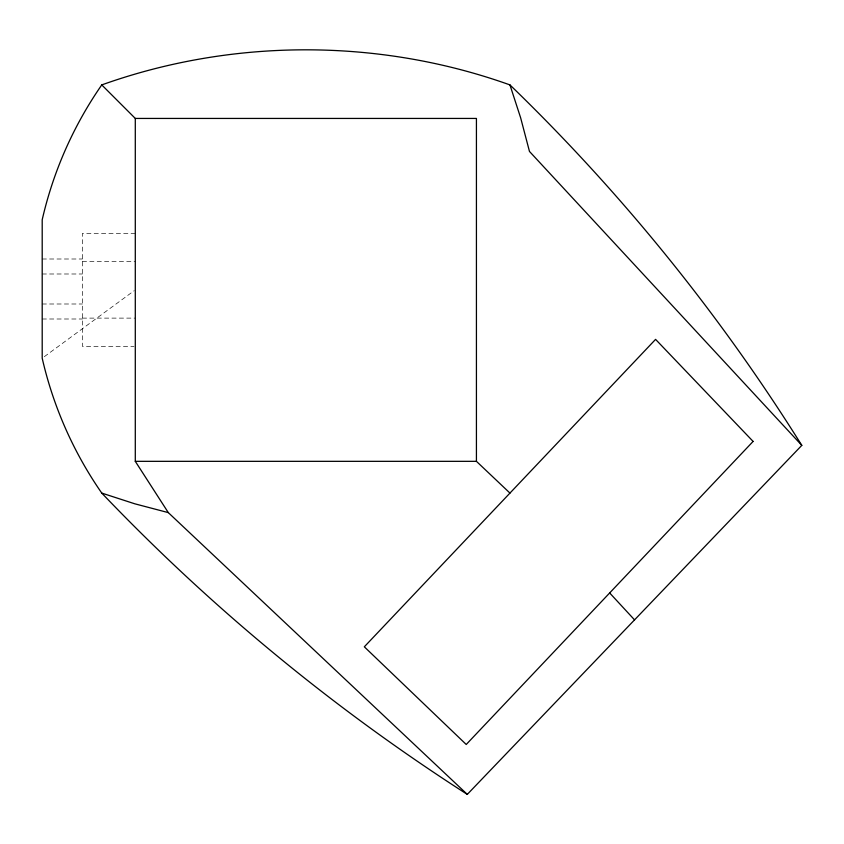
<?xml version="1.0" encoding="UTF-8"?>
<svg xmlns="http://www.w3.org/2000/svg" width="844" height="844" viewBox="0 0 844 844"><rect width="100%" height="100%" fill="white"/><g stroke="black" fill="none" stroke-linecap="round" stroke-linejoin="round"><path stroke-width="0.63" stroke-dasharray="4.22 3.17" d="M44.321 356.674L134.238 290.652M135.293 233.419L82.364 233.419L82.364 346.346L134.006 346.346M42.2 259.002L82.364 259.002M82.364 261.651L135.293 261.651M42.2 273.994L82.364 273.994M42.2 303.998L82.364 303.998M82.364 318.114L135.293 318.114M42.2 319L82.364 319"/><path stroke-width="1.27" d="M467.291 794.383L801.8 445.368A1911.85 1911.85 0 0 0 509.945 84.906C379.167 38.128 232.543 38.128 101.765 84.906A388.472 388.472 0 0 0 42.2 219.767L42.2 358.225A388.472 388.472 0 0 0 101.765 493.086A1993.982 1993.982 0 0 0 467.291 794.383L168.304 512.614L135.293 461.33L135.293 118.434L101.765 84.906M135.293 118.434L476.427 118.434L476.427 461.33L509.945 493.086M135.293 461.33L476.427 461.33M168.304 512.614L134.755 503.794L101.765 493.086M801.8 445.368L529.473 151.445L520.664 117.896L509.945 84.906M609.674 592.952L634.551 619.876M753.101 441.423L466.236 744.482L364.323 646.81L655.577 339.372L753.101 441.423"/></g></svg>
